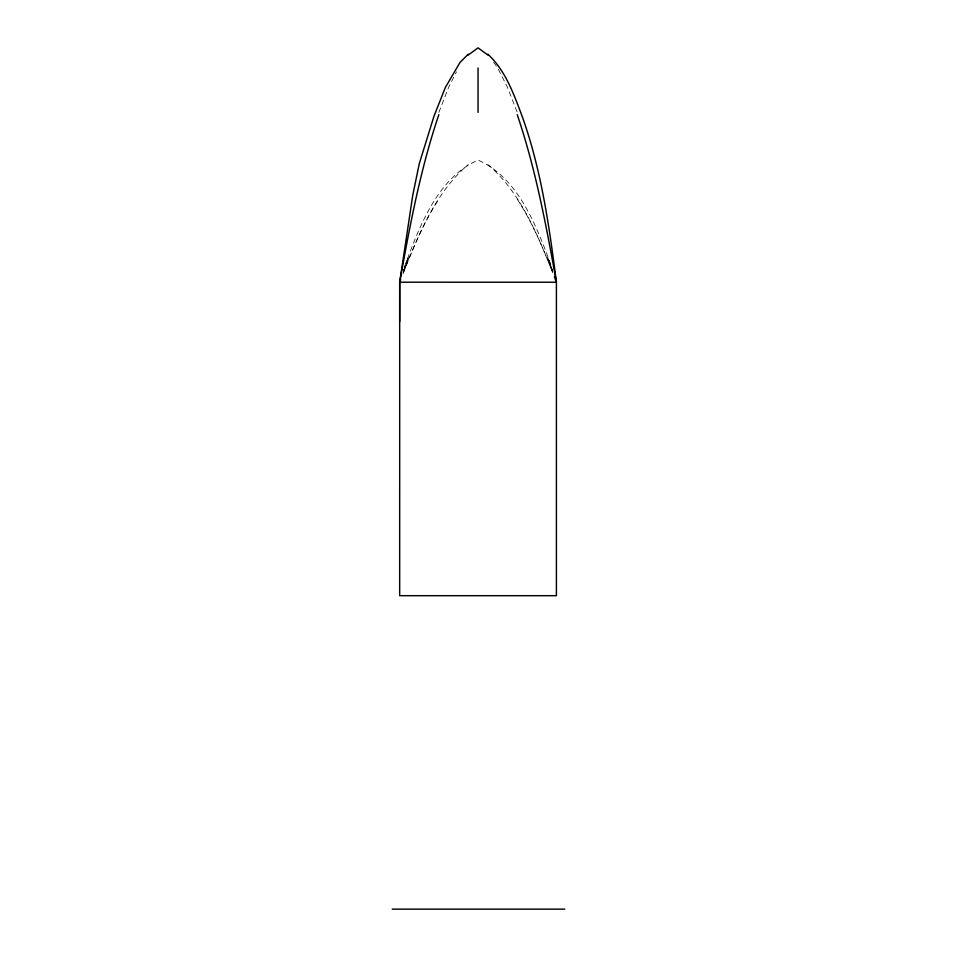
<?xml version="1.0" encoding="UTF-8"?>
<svg xmlns="http://www.w3.org/2000/svg" width="957" height="957" viewBox="0 0 957 957"><rect width="100%" height="100%" fill="white"/><g stroke="black" fill="none" stroke-linecap="round" stroke-linejoin="round"><path stroke-width="0.72" stroke-dasharray="4.79 3.59" d="M404.476 266.836C418.735 228.209 437.205 177.775 478.045 160.142C518.885 177.775 537.356 228.209 551.627 266.836M403.364 271.19L407.024 260.16M408.663 257.768L403.184 272.709L408.663 257.876M403.292 272.889C418.939 233.975 435.507 192.441 468.224 164.568M438.856 112.412L448.642 87.278L456.477 71.823M402.957 273.858C412.838 248.019 423.915 222.443 438.856 199.08M487.879 164.568C520.596 192.441 537.164 233.975 552.799 272.889M493.585 62.229L496.85 66.811M517.235 199.08C531.913 222.024 542.87 247.097 552.608 272.47M498.322 69.239L507.449 87.278L517.247 112.412M547.44 257.876L552.428 271.393L547.44 257.768M549.067 260.16L552.739 271.19M407.849 258.94L403.053 272.625L407.849 258.916M552.572 271.262L548.253 258.94L552.572 271.25"/><path stroke-width="1.44" d="M399.679 321.408L399.691 282.195L412.742 195.324L419.274 163.671L433.964 116.24L445.388 87.398L460.066 62.349L468.212 54.214M438.856 114.661C420.41 169.09 409.835 225.744 399.691 282.195L399.679 595.685L556.412 595.685L556.412 282.231C549.246 226.115 541.267 169.7 522.139 116.24C513.813 94.229 505.583 70.567 487.879 54.214M400.72 279.552L399.691 282.207L556.412 282.231C546.268 225.768 535.693 169.102 517.235 114.661M468.224 55.051L478.045 47.85L487.867 55.051M392.226 909.15L564.774 909.15M554.354 276.884L556.412 282.207M478.045 67.947L478.045 112.412"/></g></svg>
